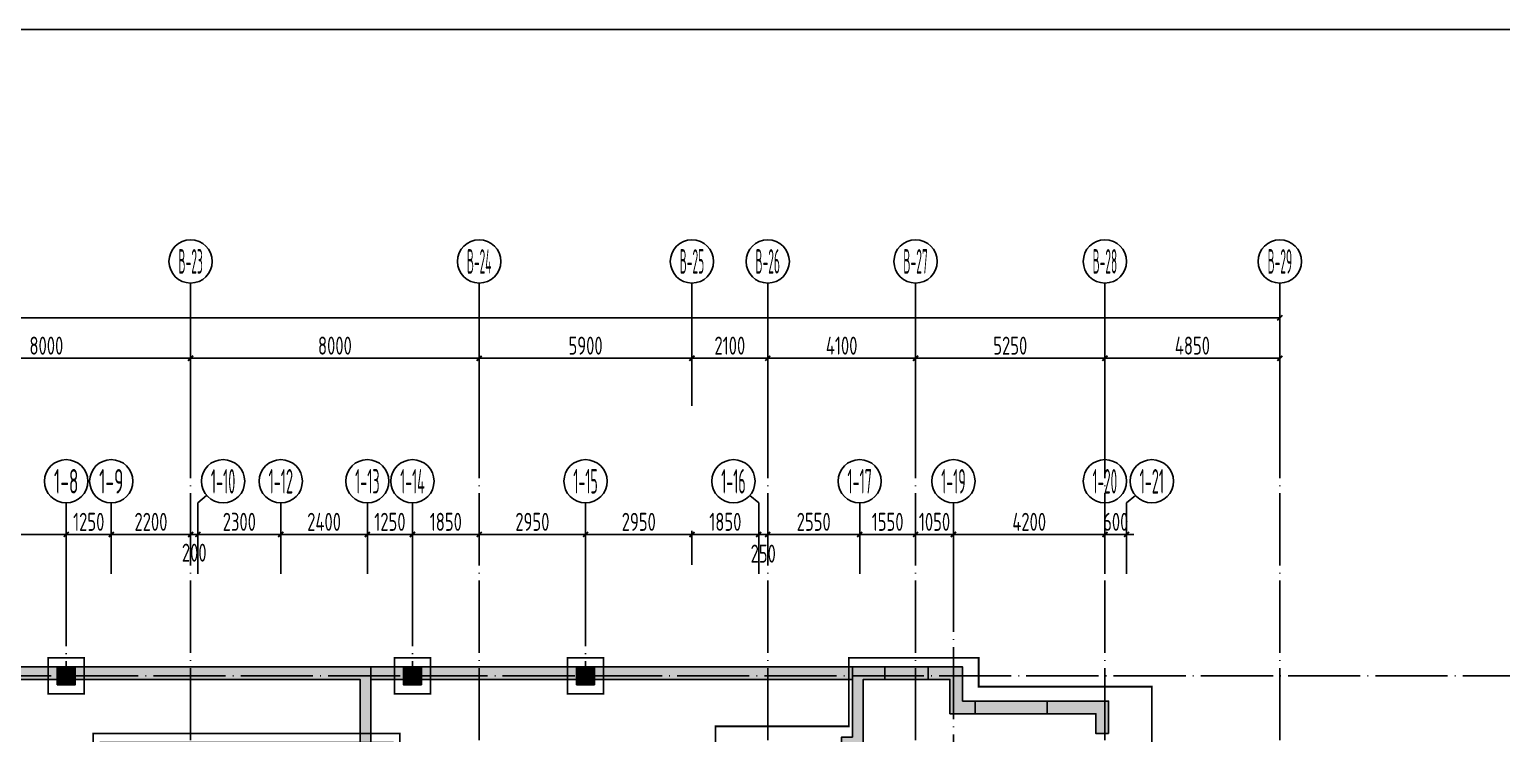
# Model space of a CAD drawing. Extents: x -57409 to 252654, y -8259 to 229119.
# Drawn here: x 177709 to 218525, y 209613 to 229119 of the extents above; entities that cross this region are included whole.
import ezdxf
from ezdxf.enums import TextEntityAlignment as Align

# ---------------------------------------------------------------- set-up
doc = ezdxf.new("R2010")
doc.units = 0
doc.header["$LTSCALE"] = 100
doc.header["$PDMODE"] = 35
doc.header["$PDSIZE"] = 200
doc.linetypes.add('DOTE', pattern=[2.42, 2, -0.2, 0.02, -0.2])
doc.layers.get('0').update_dxf_attribs({"linetype": 'CONTINUOUS'})
doc.layers.get('Defpoints').update_dxf_attribs({"linetype": 'CONTINUOUS'})
for name, color, linetype in [('1508', 2, 'CONTINUOUS'), ('B-TEXT', 3, 'CONTINUOUS'), ('COLU', 7, 'CONTINUOUS'), ('CT', 2, 'CONTINUOUS'), ('dote', 253, 'DOTE'), ('h填实-主楼', 254, 'CONTINUOUS'), ('h填实-柱墙', 254, 'CONTINUOUS'), ('WALL', 3, 'CONTINUOUS'), ('wall-主楼', 2, 'CONTINUOUS'), ('Z-AXIS', 3, 'CONTINUOUS')]:
    doc.layers.add(name, color=color, linetype=linetype)
doc.layers.add('mis', color=31, linetype='CONTINUOUS', plot=False)
doc.layers.add('重心计算', color=7, linetype='CONTINUOUS', plot=False)
doc.styles.add('_TCH_AXIS', font='tssdeng.shx', dxfattribs={"width": 0.7, "bigfont": 'tssdchn.shx'})
doc.styles.add('COMPLEX', font='tssdeng.shx', dxfattribs={"width": 0.7, "bigfont": 'tssdchn.shx'})
doc.styles.add('TSSD_Dimension', font='tssdeng.shx', dxfattribs={"width": 0.7})
doc.dimstyles.new('TSSD_100_100$0', dxfattribs={"dimtxt": 300, "dimasz": 100, "dimexe": 100, "dimexo": 250, "dimgap": 100, "dimtad": 1, "dimdec": 0, "dimzin": 0, "dimdsep": 46, "dimtxsty": 'TSSD_Dimension', "dimblk": '_tsdbk', "dimblk1": '_tsdbk', "dimblk2": '_tsdbk', "dimsah": 1, "dimcen": 0, "dimdle": 100, "dimclrt": 7, "dimadec": 0, "dimazin": 0, "dimtfac": 1, "dimtdec": 0, "dimtix": 1, "dimtmove": 2, "dimatfit": 3, "dimldrblk": '_tsdbk', "dimfxl": 1, "dimtolj": 1, "dimtzin": 0, "dimarcsym": 0})

# ---------------------------------------------------------------- blocks, each defined once
blk = doc.blocks.new('_tsdbk')
blk.add_line((-1, 0), (0, 0))
at = {"const_width": 0.5}
blk.add_lwpolyline([(-0.7, -0.7), (0.7, 0.7)], dxfattribs=at)
blk = doc.blocks.new('*D283')
at = {"layer": 'Defpoints', "color": 0}
for p in [(212378, 221130), (50278, 218923), (212378, 218923)]:
    blk.add_point(p, dxfattribs=at)
at = {"layer": 'Z-AXIS', "color": 0, "lineweight": -2}
for p, q in [((50278, 219173), (50278, 221230)), ((212378, 219173), (212378, 221230)), ((50378, 221130), (212278, 221130))]:
    blk.add_line(p, q, dxfattribs=at)
at = {"layer": 'Z-AXIS', "color": 0, "lineweight": -2, "xscale": 100, "yscale": 100, "zscale": 100, "rotation": 180}
blk.add_blockref('_tsdbk', (50278, 221130), dxfattribs=at)
at = {"layer": 'Z-AXIS', "color": 0, "lineweight": -2, "xscale": 100, "yscale": 100, "zscale": 100}
blk.add_blockref('_tsdbk', (212378, 221130), dxfattribs=at)
at = {"layer": 'Z-AXIS', "color": 7, "insert": (103570, 221480), "char_height": 500, "attachment_point": 5, "style": 'TSSD_Dimension'}
blk.add_mtext('\\A1;162100', dxfattribs=at)
blk = doc.blocks.new('_AXISO')
blk.add_circle((0, 0), 0.5)
at = {"layer": 'B-TEXT', "style": 'COMPLEX', "width": 1.450893}
blk.add_attdef('A', text='', height=0.56, dxfattribs=at).set_placement((0.249375, -0.28), (0.749375, -0.28), align=Align.FIT)
blk = doc.blocks.new('*D335')
at = {"layer": 'Defpoints', "color": 0}
for p in [(182178, 220009), (174178, 218688), (182178, 218688)]:
    blk.add_point(p, dxfattribs=at)
at = {"layer": 'Z-AXIS', "color": 0, "lineweight": -2}
for p, q in [((174178, 218938), (174178, 220109)), ((174278, 220009), (182078, 220009)), ((182178, 218938), (182178, 220109))]:
    blk.add_line(p, q, dxfattribs=at)
at = {"layer": 'Z-AXIS', "color": 0, "lineweight": -2, "xscale": 100, "yscale": 100, "zscale": 100, "rotation": 180}
blk.add_blockref('_tsdbk', (174178, 220009), dxfattribs=at)
at = {"layer": 'Z-AXIS', "color": 0, "lineweight": -2, "xscale": 100, "yscale": 100, "zscale": 100}
blk.add_blockref('_tsdbk', (182178, 220009), dxfattribs=at)
at = {"layer": 'Z-AXIS', "color": 7, "insert": (178178, 220359), "char_height": 500, "attachment_point": 5, "style": 'TSSD_Dimension'}
blk.add_mtext('\\A1;8000', dxfattribs=at)
blk = doc.blocks.new('*D336')
at = {"layer": 'Defpoints', "color": 0}
for p in [(190178, 220009), (182178, 218688), (190178, 218688)]:
    blk.add_point(p, dxfattribs=at)
at = {"layer": 'Z-AXIS', "color": 0, "lineweight": -2}
for p, q in [((182178, 218938), (182178, 220109)), ((182278, 220009), (190078, 220009)), ((190178, 218938), (190178, 220109))]:
    blk.add_line(p, q, dxfattribs=at)
at = {"layer": 'Z-AXIS', "color": 0, "lineweight": -2, "xscale": 100, "yscale": 100, "zscale": 100, "rotation": 180}
blk.add_blockref('_tsdbk', (182178, 220009), dxfattribs=at)
at = {"layer": 'Z-AXIS', "color": 0, "lineweight": -2, "xscale": 100, "yscale": 100, "zscale": 100}
blk.add_blockref('_tsdbk', (190178, 220009), dxfattribs=at)
at = {"layer": 'Z-AXIS', "color": 7, "insert": (186178, 220359), "char_height": 500, "attachment_point": 5, "style": 'TSSD_Dimension'}
blk.add_mtext('\\A1;8000', dxfattribs=at)
blk = doc.blocks.new('*D337')
at = {"layer": 'Defpoints', "color": 0}
for p in [(196078, 220009), (190178, 218688), (196078, 218688)]:
    blk.add_point(p, dxfattribs=at)
at = {"layer": 'Z-AXIS', "color": 0, "lineweight": -2}
for p, q in [((190178, 218938), (190178, 220109)), ((190278, 220009), (195978, 220009)), ((196078, 218938), (196078, 220109))]:
    blk.add_line(p, q, dxfattribs=at)
at = {"layer": 'Z-AXIS', "color": 0, "lineweight": -2, "xscale": 100, "yscale": 100, "zscale": 100, "rotation": 180}
blk.add_blockref('_tsdbk', (190178, 220009), dxfattribs=at)
at = {"layer": 'Z-AXIS', "color": 0, "lineweight": -2, "xscale": 100, "yscale": 100, "zscale": 100}
blk.add_blockref('_tsdbk', (196078, 220009), dxfattribs=at)
at = {"layer": 'Z-AXIS', "color": 7, "insert": (193128, 220359), "char_height": 500, "attachment_point": 5, "style": 'TSSD_Dimension'}
blk.add_mtext('\\A1;5900', dxfattribs=at)
blk = doc.blocks.new('*D338')
at = {"layer": 'Defpoints', "color": 0}
for p in [(198178, 220009), (196078, 218688), (198178, 218688)]:
    blk.add_point(p, dxfattribs=at)
at = {"layer": 'Z-AXIS', "color": 0, "lineweight": -2}
for p, q in [((196078, 218938), (196078, 220109)), ((196178, 220009), (198078, 220009)), ((198178, 218938), (198178, 220109))]:
    blk.add_line(p, q, dxfattribs=at)
at = {"layer": 'Z-AXIS', "color": 0, "lineweight": -2, "xscale": 100, "yscale": 100, "zscale": 100, "rotation": 180}
blk.add_blockref('_tsdbk', (196078, 220009), dxfattribs=at)
at = {"layer": 'Z-AXIS', "color": 0, "lineweight": -2, "xscale": 100, "yscale": 100, "zscale": 100}
blk.add_blockref('_tsdbk', (198178, 220009), dxfattribs=at)
at = {"layer": 'Z-AXIS', "color": 7, "insert": (197128, 220359), "char_height": 500, "attachment_point": 5, "style": 'TSSD_Dimension'}
blk.add_mtext('\\A1;2100', dxfattribs=at)
blk = doc.blocks.new('*D339')
at = {"layer": 'Defpoints', "color": 0}
for p in [(202278, 220009), (198178, 218688), (202278, 218688)]:
    blk.add_point(p, dxfattribs=at)
at = {"layer": 'Z-AXIS', "color": 0, "lineweight": -2}
for p, q in [((198178, 218938), (198178, 220109)), ((198278, 220009), (202178, 220009)), ((202278, 218938), (202278, 220109))]:
    blk.add_line(p, q, dxfattribs=at)
at = {"layer": 'Z-AXIS', "color": 0, "lineweight": -2, "xscale": 100, "yscale": 100, "zscale": 100, "rotation": 180}
blk.add_blockref('_tsdbk', (198178, 220009), dxfattribs=at)
at = {"layer": 'Z-AXIS', "color": 0, "lineweight": -2, "xscale": 100, "yscale": 100, "zscale": 100}
blk.add_blockref('_tsdbk', (202278, 220009), dxfattribs=at)
at = {"layer": 'Z-AXIS', "color": 7, "insert": (200228, 220359), "char_height": 500, "attachment_point": 5, "style": 'TSSD_Dimension'}
blk.add_mtext('\\A1;4100', dxfattribs=at)
blk = doc.blocks.new('*D340')
at = {"layer": 'Defpoints', "color": 0}
for p in [(207528, 220009), (202278, 218688), (207528, 218688)]:
    blk.add_point(p, dxfattribs=at)
at = {"layer": 'Z-AXIS', "color": 0, "lineweight": -2}
for p, q in [((202278, 218938), (202278, 220109)), ((202378, 220009), (207428, 220009)), ((207528, 218938), (207528, 220109))]:
    blk.add_line(p, q, dxfattribs=at)
at = {"layer": 'Z-AXIS', "color": 0, "lineweight": -2, "xscale": 100, "yscale": 100, "zscale": 100, "rotation": 180}
blk.add_blockref('_tsdbk', (202278, 220009), dxfattribs=at)
at = {"layer": 'Z-AXIS', "color": 0, "lineweight": -2, "xscale": 100, "yscale": 100, "zscale": 100}
blk.add_blockref('_tsdbk', (207528, 220009), dxfattribs=at)
at = {"layer": 'Z-AXIS', "color": 7, "insert": (204903, 220359), "char_height": 500, "attachment_point": 5, "style": 'TSSD_Dimension'}
blk.add_mtext('\\A1;5250', dxfattribs=at)
blk = doc.blocks.new('*D341')
at = {"layer": 'Defpoints', "color": 0}
for p in [(212378, 220009), (207528, 218688), (212378, 218688)]:
    blk.add_point(p, dxfattribs=at)
at = {"layer": 'Z-AXIS', "color": 0, "lineweight": -2}
for p, q in [((207528, 218938), (207528, 220109)), ((207628, 220009), (212278, 220009)), ((212378, 218938), (212378, 220109))]:
    blk.add_line(p, q, dxfattribs=at)
at = {"layer": 'Z-AXIS', "color": 0, "lineweight": -2, "xscale": 100, "yscale": 100, "zscale": 100, "rotation": 180}
blk.add_blockref('_tsdbk', (207528, 220009), dxfattribs=at)
at = {"layer": 'Z-AXIS', "color": 0, "lineweight": -2, "xscale": 100, "yscale": 100, "zscale": 100}
blk.add_blockref('_tsdbk', (212378, 220009), dxfattribs=at)
at = {"layer": 'Z-AXIS', "color": 7, "insert": (209953, 220359), "char_height": 500, "attachment_point": 5, "style": 'TSSD_Dimension'}
blk.add_mtext('\\A1;4850', dxfattribs=at)
blk = doc.blocks.new('*D354')
at = {"layer": 'Defpoints', "color": 0}
for p in [(196078, 215128), (193128, 214036), (196078, 214036)]:
    blk.add_point(p, dxfattribs=at)
at = {"layer": 'Z-AXIS', "color": 0, "lineweight": -2}
for p, q in [((193128, 214286), (193128, 215228)), ((193228, 215128), (195978, 215128)), ((196078, 214286), (196078, 215228))]:
    blk.add_line(p, q, dxfattribs=at)
at = {"layer": 'Z-AXIS', "color": 0, "lineweight": -2, "xscale": 100, "yscale": 100, "zscale": 100, "rotation": 180}
blk.add_blockref('_tsdbk', (193128, 215128), dxfattribs=at)
at = {"layer": 'Z-AXIS', "color": 0, "lineweight": -2, "xscale": 100, "yscale": 100, "zscale": 100}
blk.add_blockref('_tsdbk', (196078, 215128), dxfattribs=at)
at = {"layer": 'Z-AXIS', "color": 7, "insert": (194603, 215478), "char_height": 500, "attachment_point": 5, "style": 'TSSD_Dimension'}
blk.add_mtext('\\A1;2950', dxfattribs=at)
blk = doc.blocks.new('*D355')
at = {"layer": 'Defpoints', "color": 0}
for p in [(188328, 215128), (187078, 214036), (188328, 214036)]:
    blk.add_point(p, dxfattribs=at)
at = {"layer": 'Z-AXIS', "color": 0, "lineweight": -2}
for p, q in [((187078, 214286), (187078, 215228)), ((187178, 215128), (188228, 215128)), ((188328, 214286), (188328, 215228))]:
    blk.add_line(p, q, dxfattribs=at)
at = {"layer": 'Z-AXIS', "color": 0, "lineweight": -2, "xscale": 100, "yscale": 100, "zscale": 100, "rotation": 180}
blk.add_blockref('_tsdbk', (187078, 215128), dxfattribs=at)
at = {"layer": 'Z-AXIS', "color": 0, "lineweight": -2, "xscale": 100, "yscale": 100, "zscale": 100}
blk.add_blockref('_tsdbk', (188328, 215128), dxfattribs=at)
at = {"layer": 'Z-AXIS', "color": 7, "insert": (187703, 215478), "char_height": 500, "attachment_point": 5, "style": 'TSSD_Dimension'}
blk.add_mtext('\\A1;1250', dxfattribs=at)
blk = doc.blocks.new('*D356')
at = {"layer": 'Defpoints', "color": 0}
for p in [(193128, 215128), (190178, 214036), (193128, 214036)]:
    blk.add_point(p, dxfattribs=at)
at = {"layer": 'Z-AXIS', "color": 0, "lineweight": -2}
for p, q in [((190178, 214286), (190178, 215228)), ((190278, 215128), (193028, 215128)), ((193128, 214286), (193128, 215228))]:
    blk.add_line(p, q, dxfattribs=at)
at = {"layer": 'Z-AXIS', "color": 0, "lineweight": -2, "xscale": 100, "yscale": 100, "zscale": 100, "rotation": 180}
blk.add_blockref('_tsdbk', (190178, 215128), dxfattribs=at)
at = {"layer": 'Z-AXIS', "color": 0, "lineweight": -2, "xscale": 100, "yscale": 100, "zscale": 100}
blk.add_blockref('_tsdbk', (193128, 215128), dxfattribs=at)
at = {"layer": 'Z-AXIS', "color": 7, "insert": (191653, 215478), "char_height": 500, "attachment_point": 5, "style": 'TSSD_Dimension'}
blk.add_mtext('\\A1;2950', dxfattribs=at)
blk = doc.blocks.new('*D357')
at = {"layer": 'Defpoints', "color": 0}
for p in [(187078, 215128), (184678, 214036), (187078, 214036)]:
    blk.add_point(p, dxfattribs=at)
at = {"layer": 'Z-AXIS', "color": 0, "lineweight": -2}
for p, q in [((184678, 214286), (184678, 215228)), ((184778, 215128), (186978, 215128)), ((187078, 214286), (187078, 215228))]:
    blk.add_line(p, q, dxfattribs=at)
at = {"layer": 'Z-AXIS', "color": 0, "lineweight": -2, "xscale": 100, "yscale": 100, "zscale": 100, "rotation": 180}
blk.add_blockref('_tsdbk', (184678, 215128), dxfattribs=at)
at = {"layer": 'Z-AXIS', "color": 0, "lineweight": -2, "xscale": 100, "yscale": 100, "zscale": 100}
blk.add_blockref('_tsdbk', (187078, 215128), dxfattribs=at)
at = {"layer": 'Z-AXIS', "color": 7, "insert": (185878, 215478), "char_height": 500, "attachment_point": 5, "style": 'TSSD_Dimension'}
blk.add_mtext('\\A1;2400', dxfattribs=at)
blk = doc.blocks.new('*D361')
at = {"layer": 'Defpoints', "color": 0}
for p in [(179978, 215128), (179978, 214036), (182178, 214036)]:
    blk.add_point(p, dxfattribs=at)
at = {"layer": 'Z-AXIS', "color": 0, "lineweight": -2}
for p, q in [((179978, 214286), (179978, 215228)), ((182078, 215128), (180078, 215128)), ((182178, 214286), (182178, 215228))]:
    blk.add_line(p, q, dxfattribs=at)
at = {"layer": 'Z-AXIS', "color": 0, "lineweight": -2, "xscale": 100, "yscale": 100, "zscale": 100, "rotation": 180}
blk.add_blockref('_tsdbk', (179978, 215128), dxfattribs=at)
at = {"layer": 'Z-AXIS', "color": 0, "lineweight": -2, "xscale": 100, "yscale": 100, "zscale": 100}
blk.add_blockref('_tsdbk', (182178, 215128), dxfattribs=at)
at = {"layer": 'Z-AXIS', "color": 7, "insert": (181078, 215478), "char_height": 500, "attachment_point": 5, "style": 'TSSD_Dimension'}
blk.add_mtext('\\A1;2200', dxfattribs=at)
blk = doc.blocks.new('*D362')
at = {"layer": 'Defpoints', "color": 0}
for p in [(182378, 215128), (182378, 214036), (184678, 214036)]:
    blk.add_point(p, dxfattribs=at)
at = {"layer": 'Z-AXIS', "color": 0, "lineweight": -2}
for p, q in [((182378, 214286), (182378, 215228)), ((184578, 215128), (182478, 215128)), ((184678, 214286), (184678, 215228))]:
    blk.add_line(p, q, dxfattribs=at)
at = {"layer": 'Z-AXIS', "color": 0, "lineweight": -2, "xscale": 100, "yscale": 100, "zscale": 100, "rotation": 180}
blk.add_blockref('_tsdbk', (182378, 215128), dxfattribs=at)
at = {"layer": 'Z-AXIS', "color": 0, "lineweight": -2, "xscale": 100, "yscale": 100, "zscale": 100}
blk.add_blockref('_tsdbk', (184678, 215128), dxfattribs=at)
at = {"layer": 'Z-AXIS', "color": 7, "insert": (183528, 215478), "char_height": 500, "attachment_point": 5, "style": 'TSSD_Dimension'}
blk.add_mtext('\\A1;2300', dxfattribs=at)
blk = doc.blocks.new('*D367')
at = {"layer": 'Defpoints', "color": 0}
for p in [(178728, 215128), (173928, 214036), (178728, 214036)]:
    blk.add_point(p, dxfattribs=at)
at = {"layer": 'Z-AXIS', "color": 0, "lineweight": -2}
for p, q in [((173928, 214286), (173928, 215228)), ((174028, 215128), (178628, 215128)), ((178728, 214286), (178728, 215228))]:
    blk.add_line(p, q, dxfattribs=at)
at = {"layer": 'Z-AXIS', "color": 0, "lineweight": -2, "xscale": 100, "yscale": 100, "zscale": 100, "rotation": 180}
blk.add_blockref('_tsdbk', (173928, 215128), dxfattribs=at)
at = {"layer": 'Z-AXIS', "color": 0, "lineweight": -2, "xscale": 100, "yscale": 100, "zscale": 100}
blk.add_blockref('_tsdbk', (178728, 215128), dxfattribs=at)
at = {"layer": 'Z-AXIS', "color": 7, "insert": (176328, 215478), "char_height": 500, "attachment_point": 5, "style": 'TSSD_Dimension'}
blk.add_mtext('\\A1;4800', dxfattribs=at)
blk = doc.blocks.new('*D368')
at = {"layer": 'Defpoints', "color": 0}
for p in [(179978, 215128), (178728, 214036), (179978, 214036)]:
    blk.add_point(p, dxfattribs=at)
at = {"layer": 'Z-AXIS', "color": 0, "lineweight": -2}
for p, q in [((178728, 214286), (178728, 215228)), ((178828, 215128), (179878, 215128)), ((179978, 214286), (179978, 215228))]:
    blk.add_line(p, q, dxfattribs=at)
at = {"layer": 'Z-AXIS', "color": 0, "lineweight": -2, "xscale": 100, "yscale": 100, "zscale": 100, "rotation": 180}
blk.add_blockref('_tsdbk', (178728, 215128), dxfattribs=at)
at = {"layer": 'Z-AXIS', "color": 0, "lineweight": -2, "xscale": 100, "yscale": 100, "zscale": 100}
blk.add_blockref('_tsdbk', (179978, 215128), dxfattribs=at)
at = {"layer": 'Z-AXIS', "color": 7, "insert": (179353, 215478), "char_height": 500, "attachment_point": 5, "style": 'TSSD_Dimension'}
blk.add_mtext('\\A1;1250', dxfattribs=at)
blk = doc.blocks.new('*D369')
at = {"layer": 'Defpoints', "color": 0}
for p in [(182178, 215128), (182178, 214036), (182378, 214036)]:
    blk.add_point(p, dxfattribs=at)
at = {"layer": 'Z-AXIS', "color": 0, "lineweight": -2}
for p, q in [((182078, 215128), (181978, 215128)), ((182178, 214286), (182178, 215228)), ((182378, 215128), (182178, 215128)), ((182378, 214286), (182378, 215228)), ((182478, 215128), (182578, 215128))]:
    blk.add_line(p, q, dxfattribs=at)
at = {"layer": 'Z-AXIS', "color": 0, "lineweight": -2, "xscale": 100, "yscale": 100, "zscale": 100}
blk.add_blockref('_tsdbk', (182178, 215128), dxfattribs=at)
at = {"layer": 'Z-AXIS', "color": 0, "lineweight": -2, "xscale": 100, "yscale": 100, "zscale": 100, "rotation": 180}
blk.add_blockref('_tsdbk', (182378, 215128), dxfattribs=at)
at = {"layer": 'Z-AXIS', "color": 7, "insert": (182278, 214623), "char_height": 500, "attachment_point": 5, "style": 'TSSD_Dimension'}
blk.add_mtext('\\A1;200', dxfattribs=at)
blk = doc.blocks.new('*D370')
at = {"layer": 'Defpoints', "color": 0}
for p in [(190178, 215128), (188328, 214036), (190178, 214036)]:
    blk.add_point(p, dxfattribs=at)
at = {"layer": 'Z-AXIS', "color": 0, "lineweight": -2}
for p, q in [((188328, 214286), (188328, 215228)), ((188428, 215128), (190078, 215128)), ((190178, 214286), (190178, 215228))]:
    blk.add_line(p, q, dxfattribs=at)
at = {"layer": 'Z-AXIS', "color": 0, "lineweight": -2, "xscale": 100, "yscale": 100, "zscale": 100, "rotation": 180}
blk.add_blockref('_tsdbk', (188328, 215128), dxfattribs=at)
at = {"layer": 'Z-AXIS', "color": 0, "lineweight": -2, "xscale": 100, "yscale": 100, "zscale": 100}
blk.add_blockref('_tsdbk', (190178, 215128), dxfattribs=at)
at = {"layer": 'Z-AXIS', "color": 7, "insert": (189253, 215478), "char_height": 500, "attachment_point": 5, "style": 'TSSD_Dimension'}
blk.add_mtext('\\A1;1850', dxfattribs=at)
blk = doc.blocks.new('*D371')
at = {"layer": 'Defpoints', "color": 0}
for p in [(197928, 215128), (196078, 214036), (197928, 214036)]:
    blk.add_point(p, dxfattribs=at)
at = {"layer": 'Z-AXIS', "color": 0, "lineweight": -2}
for p, q in [((196078, 214286), (196078, 215228)), ((196178, 215128), (197828, 215128)), ((197928, 214286), (197928, 215228))]:
    blk.add_line(p, q, dxfattribs=at)
at = {"layer": 'Z-AXIS', "color": 0, "lineweight": -2, "xscale": 100, "yscale": 100, "zscale": 100, "rotation": 180}
blk.add_blockref('_tsdbk', (196078, 215128), dxfattribs=at)
at = {"layer": 'Z-AXIS', "color": 0, "lineweight": -2, "xscale": 100, "yscale": 100, "zscale": 100}
blk.add_blockref('_tsdbk', (197928, 215128), dxfattribs=at)
at = {"layer": 'Z-AXIS', "color": 7, "insert": (197003, 215478), "char_height": 500, "attachment_point": 5, "style": 'TSSD_Dimension'}
blk.add_mtext('\\A1;1850', dxfattribs=at)
blk = doc.blocks.new('*D372')
at = {"layer": 'Defpoints', "color": 0}
for p in [(200728, 215128), (198178, 214036), (200728, 214036)]:
    blk.add_point(p, dxfattribs=at)
at = {"layer": 'Z-AXIS', "color": 0, "lineweight": -2}
for p, q in [((198178, 214286), (198178, 215228)), ((198278, 215128), (200628, 215128)), ((200728, 214286), (200728, 215228))]:
    blk.add_line(p, q, dxfattribs=at)
at = {"layer": 'Z-AXIS', "color": 0, "lineweight": -2, "xscale": 100, "yscale": 100, "zscale": 100, "rotation": 180}
blk.add_blockref('_tsdbk', (198178, 215128), dxfattribs=at)
at = {"layer": 'Z-AXIS', "color": 0, "lineweight": -2, "xscale": 100, "yscale": 100, "zscale": 100}
blk.add_blockref('_tsdbk', (200728, 215128), dxfattribs=at)
at = {"layer": 'Z-AXIS', "color": 7, "insert": (199453, 215478), "char_height": 500, "attachment_point": 5, "style": 'TSSD_Dimension'}
blk.add_mtext('\\A1;2550', dxfattribs=at)
blk = doc.blocks.new('*D373')
at = {"layer": 'Defpoints', "color": 0}
for p in [(198178, 215128), (197928, 214036), (198178, 214036)]:
    blk.add_point(p, dxfattribs=at)
at = {"layer": 'Z-AXIS', "color": 0, "lineweight": -2}
for p, q in [((197828, 215128), (197728, 215128)), ((197928, 214286), (197928, 215228)), ((197928, 215128), (198178, 215128)), ((198178, 214286), (198178, 215228)), ((198278, 215128), (198378, 215128))]:
    blk.add_line(p, q, dxfattribs=at)
at = {"layer": 'Z-AXIS', "color": 0, "lineweight": -2, "xscale": 100, "yscale": 100, "zscale": 100}
blk.add_blockref('_tsdbk', (197928, 215128), dxfattribs=at)
at = {"layer": 'Z-AXIS', "color": 0, "lineweight": -2, "xscale": 100, "yscale": 100, "zscale": 100, "rotation": 180}
blk.add_blockref('_tsdbk', (198178, 215128), dxfattribs=at)
at = {"layer": 'Z-AXIS', "color": 7, "insert": (198053, 214597), "char_height": 500, "attachment_point": 5, "style": 'TSSD_Dimension'}
blk.add_mtext('\\A1;250', dxfattribs=at)
blk = doc.blocks.new('*D374')
at = {"layer": 'Defpoints', "color": 0}
for p in [(203328, 215128), (202278, 214036), (203328, 214036)]:
    blk.add_point(p, dxfattribs=at)
at = {"layer": 'Z-AXIS', "color": 0, "lineweight": -2}
for p, q in [((202178, 215128), (202078, 215128)), ((202278, 214286), (202278, 215228)), ((202278, 215128), (203328, 215128)), ((203328, 214286), (203328, 215228)), ((203428, 215128), (203528, 215128))]:
    blk.add_line(p, q, dxfattribs=at)
at = {"layer": 'Z-AXIS', "color": 0, "lineweight": -2, "xscale": 100, "yscale": 100, "zscale": 100}
blk.add_blockref('_tsdbk', (202278, 215128), dxfattribs=at)
at = {"layer": 'Z-AXIS', "color": 0, "lineweight": -2, "xscale": 100, "yscale": 100, "zscale": 100, "rotation": 180}
blk.add_blockref('_tsdbk', (203328, 215128), dxfattribs=at)
at = {"layer": 'Z-AXIS', "color": 7, "insert": (202803, 215478), "char_height": 500, "attachment_point": 5, "style": 'TSSD_Dimension'}
blk.add_mtext('\\A1;1050', dxfattribs=at)
blk = doc.blocks.new('*D375')
at = {"layer": 'Defpoints', "color": 0}
for p in [(202278, 215128), (200728, 214036), (202278, 214036)]:
    blk.add_point(p, dxfattribs=at)
at = {"layer": 'Z-AXIS', "color": 0, "lineweight": -2}
for p, q in [((200728, 214286), (200728, 215228)), ((200828, 215128), (202178, 215128)), ((202278, 214286), (202278, 215228))]:
    blk.add_line(p, q, dxfattribs=at)
at = {"layer": 'Z-AXIS', "color": 0, "lineweight": -2, "xscale": 100, "yscale": 100, "zscale": 100, "rotation": 180}
blk.add_blockref('_tsdbk', (200728, 215128), dxfattribs=at)
at = {"layer": 'Z-AXIS', "color": 0, "lineweight": -2, "xscale": 100, "yscale": 100, "zscale": 100}
blk.add_blockref('_tsdbk', (202278, 215128), dxfattribs=at)
at = {"layer": 'Z-AXIS', "color": 7, "insert": (201503, 215478), "char_height": 500, "attachment_point": 5, "style": 'TSSD_Dimension'}
blk.add_mtext('\\A1;1550', dxfattribs=at)
blk = doc.blocks.new('*D376')
at = {"layer": 'Defpoints', "color": 0}
for p in [(207528, 215128), (203328, 214036), (207528, 214036)]:
    blk.add_point(p, dxfattribs=at)
at = {"layer": 'Z-AXIS', "color": 0, "lineweight": -2}
for p, q in [((203328, 214286), (203328, 215228)), ((203428, 215128), (207428, 215128)), ((207528, 214286), (207528, 215228))]:
    blk.add_line(p, q, dxfattribs=at)
at = {"layer": 'Z-AXIS', "color": 0, "lineweight": -2, "xscale": 100, "yscale": 100, "zscale": 100, "rotation": 180}
blk.add_blockref('_tsdbk', (203328, 215128), dxfattribs=at)
at = {"layer": 'Z-AXIS', "color": 0, "lineweight": -2, "xscale": 100, "yscale": 100, "zscale": 100}
blk.add_blockref('_tsdbk', (207528, 215128), dxfattribs=at)
at = {"layer": 'Z-AXIS', "color": 7, "insert": (205428, 215478), "char_height": 500, "attachment_point": 5, "style": 'TSSD_Dimension'}
blk.add_mtext('\\A1;4200', dxfattribs=at)
blk = doc.blocks.new('*D377')
at = {"layer": 'Defpoints', "color": 0}
for p in [(208128, 215128), (207528, 214036), (208128, 214036)]:
    blk.add_point(p, dxfattribs=at)
at = {"layer": 'Z-AXIS', "color": 0, "lineweight": -2}
for p, q in [((207428, 215128), (207328, 215128)), ((207528, 214286), (207528, 215228)), ((207528, 215128), (208128, 215128)), ((208128, 214286), (208128, 215228)), ((208228, 215128), (208328, 215128))]:
    blk.add_line(p, q, dxfattribs=at)
at = {"layer": 'Z-AXIS', "color": 0, "lineweight": -2, "xscale": 100, "yscale": 100, "zscale": 100}
blk.add_blockref('_tsdbk', (207528, 215128), dxfattribs=at)
at = {"layer": 'Z-AXIS', "color": 0, "lineweight": -2, "xscale": 100, "yscale": 100, "zscale": 100, "rotation": 180}
blk.add_blockref('_tsdbk', (208128, 215128), dxfattribs=at)
at = {"layer": 'Z-AXIS', "color": 7, "insert": (207828, 215478), "char_height": 500, "attachment_point": 5, "style": 'TSSD_Dimension'}
blk.add_mtext('\\A1;600', dxfattribs=at)

msp = doc.modelspace()

# ---------------------------------------------------------------- hatches: boundary and pattern name
at = {"layer": 'h填实-主楼'}
for points in [[(200227.6, 209212.7), (200227.6, 209512.7), (200527.6, 209512.7), (200527.6, 211462.7), (201427.6, 211462.7), (201427.6, 211112.7), (200827.6, 211112.7), (200827.6, 209212.7)], [(203577.6, 210512.7), (203927.6, 210512.7), (203927.6, 210162.7), (203227.6, 210162.7), (203227.6, 211112.7), (202627.6, 211112.7), (202627.6, 211462.7), (203577.6, 211462.7)], [(207627.6, 209612.7), (207627.6, 210512.7), (205927.6, 210512.7), (205927.6, 210162.7), (207277.6, 210162.7), (207277.6, 209612.7)]]:
    msp.add_hatch(color=256, dxfattribs=at).paths.add_polyline_path(points)
at = {"layer": 'h填实-柱墙'}
for points in [[(174177.6, 211462.7), (178477.6, 211462.7), (178477.6, 211112.7), (174177.6, 211112.7)], [(178477.6, 210962.7), (178977.6, 210962.7), (178977.6, 211462.7), (178477.6, 211462.7)], [(178977.6, 211112.7), (186877.6, 211112.7), (186877.6, 209012.7), (187177.6, 209012.7), (187177.6, 211462.7), (178977.6, 211462.7)], [(188077.6, 211462.7), (187177.6, 211462.7), (187177.6, 211112.7), (188077.6, 211112.7)], [(188577.6, 210962.7), (188077.6, 210962.7), (188077.6, 211462.7), (188577.6, 211462.7)], [(192877.6, 211462.7), (188577.6, 211462.7), (188577.6, 211112.7), (192877.6, 211112.7)], [(193377.6, 210962.7), (192877.6, 210962.7), (192877.6, 211462.7), (193377.6, 211462.7)], [(200527.6, 211462.7), (193377.6, 211462.7), (193377.6, 211112.7), (200527.6, 211112.7)], [(202627.6, 211462.7), (201427.6, 211462.7), (201427.6, 211112.7), (202627.6, 211112.7)], [(205927.6, 210512.7), (203927.6, 210512.7), (203927.6, 210162.7), (205927.6, 210162.7)]]:
    msp.add_hatch(color=256, dxfattribs=at).paths.add_polyline_path(points)

# ---------------------------------------------------------------- linework, layer by layer
at = {"layer": '1508', "color": 1, "const_width": 50}
msp.add_lwpolyline([(162727.6, 196412.7), (204727.6, 196412.7), (204727.6, 201512.7), (208827.6, 201512.7), (208827.6, 201512.7), (208827.6, 201512.7), (208827.6, 210912.7), (208827.6, 210912.7), (208827.6, 210912.7), (204027.6, 210912.7), (204027.6, 211712.7), (200427.6, 211712.7), (200427.6, 209812.7), (196727.6, 209812.7), (196727.6, 205562.7), (187977.6, 205562.7), (187977.6, 209612.7), (179477.6, 209612.7), (179477.6, 205562.7), (170727.6, 205562.7)], dxfattribs=at)
at = {"layer": 'COLU'}
for points in [[(178477.6, 210962.7), (178977.6, 210962.7), (178977.6, 211462.7), (178477.6, 211462.7)], [(188577.6, 210962.7), (188077.6, 210962.7), (188077.6, 211462.7), (188577.6, 211462.7)], [(193377.6, 210962.7), (192877.6, 210962.7), (192877.6, 211462.7), (193377.6, 211462.7)]]:
    msp.add_lwpolyline(points, close=True, dxfattribs=at)
at = {"layer": 'CT', "const_width": 50}
msp.add_lwpolyline([(162727.6, 196412.7), (204727.6, 196412.7), (204727.6, 201512.7), (208827.6, 201512.7), (208827.6, 201512.7), (208827.6, 201512.7), (208827.6, 210912.7), (208827.6, 210912.7), (208827.6, 210912.7), (204027.6, 210912.7), (204027.6, 211712.7), (200427.6, 211712.7), (200427.6, 209812.7), (196727.6, 209812.7), (196727.6, 205562.7), (187777.6, 205562.7), (187777.6, 209362.7), (179677.6, 209362.7), (179677.6, 205562.7), (170727.6, 205562.7)], dxfattribs=at)
for points in [[(178227.6, 210712.7), (179227.6, 210712.7), (179227.6, 211712.7), (178227.6, 211712.7)], [(188827.6, 211712.7), (187827.6, 211712.7), (187827.6, 210712.7), (188827.6, 210712.7)], [(193627.6, 211712.7), (192627.6, 211712.7), (192627.6, 210712.7), (193627.6, 210712.7)]]:
    msp.add_lwpolyline(points, close=True, dxfattribs=at)
at = {"layer": 'dote', "ltscale": 10}
for p, q in [((182177.6, 218687.9), (182177.6, 159062.7)), ((190177.6, 218687.9), (190177.6, 147362.7)), ((198177.6, 218687.9), (198177.6, 147362.7)), ((202277.6, 218687.9), (202277.6, 175862.7)), ((207527.6, 218687.9), (207527.6, 175862.7)), ((212377.6, 218687.9), (212377.6, 175612.7)), ((203327.6, 207587.2), (203327.6, 214756.7)), ((178727.6, 214035.5), (178727.6, 211212.7)), ((188327.6, 214035.5), (188327.6, 211212.7)), ((193127.6, 214035.5), (193127.6, 211212.7)), ((154527.6, 211212.7), (220229.8, 211212.7))]:
    msp.add_line(p, q, dxfattribs=at)
at = {"layer": 'mis'}
msp.add_lwpolyline([(23132, 229118.7), (252632, 229118.7), (252632, -6908), (23132, -6908)], close=True, dxfattribs=at)
at = {"layer": 'WALL'}
for points in [[(174177.6, 211462.7), (178477.6, 211462.7), (178477.6, 211112.7), (174177.6, 211112.7)], [(178977.6, 211112.7), (186877.6, 211112.7), (186877.6, 209012.7), (187177.6, 209012.7), (187177.6, 211462.7), (178977.6, 211462.7)], [(188077.6, 211462.7), (187177.6, 211462.7), (187177.6, 211112.7), (188077.6, 211112.7)], [(192877.6, 211462.7), (188577.6, 211462.7), (188577.6, 211112.7), (192877.6, 211112.7)], [(200527.6, 211462.7), (193377.6, 211462.7), (193377.6, 211112.7), (200527.6, 211112.7)], [(202627.6, 211462.7), (201427.6, 211462.7), (201427.6, 211112.7), (202627.6, 211112.7)], [(205927.6, 210512.7), (203927.6, 210512.7), (203927.6, 210162.7), (205927.6, 210162.7)]]:
    msp.add_lwpolyline(points, close=True, dxfattribs=at)
at = {"layer": 'wall-主楼'}
for points in [[(200227.6, 209212.7), (200227.6, 209512.7), (200527.6, 209512.7), (200527.6, 211462.7), (201427.6, 211462.7), (201427.6, 211112.7), (200827.6, 211112.7), (200827.6, 209212.7)], [(203577.6, 210512.7), (203927.6, 210512.7), (203927.6, 210162.7), (203227.6, 210162.7), (203227.6, 211112.7), (202627.6, 211112.7), (202627.6, 211462.7), (203577.6, 211462.7)], [(207627.6, 209612.7), (207627.6, 210512.7), (205927.6, 210512.7), (205927.6, 210162.7), (207277.6, 210162.7), (207277.6, 209612.7)]]:
    msp.add_lwpolyline(points, close=True, dxfattribs=at)
at = {"layer": 'Z-AXIS'}
for p, q in [((182177.6, 222093.4), (182177.6, 218687.9)), ((182177.6, 222093.4), (182177.6, 218687.9)), ((182177.6, 222093.4), (182177.6, 218687.9)), ((190177.6, 222093.4), (190177.6, 218687.9)), ((190177.6, 222093.4), (190177.6, 218687.9)), ((190177.6, 222093.4), (190177.6, 218687.9)), ((196077.6, 222093.4), (196077.6, 218687.9)), ((196077.6, 222093.4), (196077.6, 218687.9)), ((196077.6, 222093.4), (196077.6, 218687.9)), ((198177.6, 222093.4), (198177.6, 218687.9)), ((198177.6, 222093.4), (198177.6, 218687.9)), ((198177.6, 222093.4), (198177.6, 218687.9)), ((202277.6, 222093.4), (202277.6, 218687.9)), ((202277.6, 222093.4), (202277.6, 218687.9)), ((202277.6, 222093.4), (202277.6, 218687.9)), ((207527.6, 222093.4), (207527.6, 218687.9)), ((207527.6, 222093.4), (207527.6, 218687.9)), ((207527.6, 222093.4), (207527.6, 218687.9)), ((212377.6, 222093.4), (212377.6, 218687.9)), ((212377.6, 222093.4), (212377.6, 218687.9)), ((212377.6, 222093.4), (212377.6, 218687.9)), ((178727.6, 216001.1), (178727.6, 214035.5)), ((179977.6, 216001.1), (179977.6, 214035.5)), ((182377.6, 216001.1), (182622.1, 216210.6)), ((182377.6, 216001.1), (182377.6, 214035.5)), ((184677.6, 216001.1), (184677.6, 214035.5)), ((187077.6, 216001.1), (187077.6, 214035.5)), ((188327.6, 216001.1), (188327.6, 214035.5)), ((193127.6, 216001.1), (193127.6, 214035.5)), ((197927.6, 216001.1), (197683.2, 216210.6)), ((197927.6, 216001.1), (197927.6, 214035.5)), ((200727.6, 216001.1), (200727.6, 214035.5)), ((203327.6, 216001.1), (203327.6, 214035.5)), ((207527.6, 216001.1), (207527.6, 214035.5)), ((208127.6, 216001.1), (208372.1, 216210.6)), ((208127.6, 216001.1), (208127.6, 214035.5))]:
    msp.add_line(p, q, dxfattribs=at)
at = {"layer": '重心计算', "color": 5}
for p in [(178727.6, 211212.7), (178727.6, 211212.7), (188327.6, 211212.7), (188327.6, 211212.7), (193127.6, 211212.7), (193127.6, 211212.7)]:
    msp.add_point(p, dxfattribs=at)

# ---------------------------------------------------------------- block references
at = {"layer": 'Z-AXIS'}
ref = msp.add_blockref('_AXISO', (182177.6, 222693.4), dxfattribs=dict(at, xscale=1199.999999999998, yscale=1200, zscale=1200, rotation=359.9996457873846))
ref.add_attrib('A', 'B-23', dxfattribs={"color": 7, "height": 678.82, "rotation": 359.99965, "style": '_TCH_AXIS', "width": 0.320988}).set_placement((181838.2, 222354), (182517.1, 222354), align=Align.FIT)
ref = msp.add_blockref('_AXISO', (190177.6, 222693.4), dxfattribs=dict(at, xscale=1199.999999999998, yscale=1200, zscale=1200, rotation=359.9996457873846))
ref.add_attrib('A', 'B-24', dxfattribs={"color": 7, "height": 678.82, "rotation": 359.99965, "style": '_TCH_AXIS', "width": 0.317073}).set_placement((189838.2, 222354), (190517.1, 222354), align=Align.FIT)
ref = msp.add_blockref('_AXISO', (196077.6, 222693.4), dxfattribs=dict(at, xscale=1199.999999999998, yscale=1200, zscale=1200, rotation=359.9996457873846))
ref.add_attrib('A', 'B-25', dxfattribs={"color": 7, "height": 678.82, "rotation": 359.99965, "style": '_TCH_AXIS', "width": 0.320988}).set_placement((195738.2, 222354), (196417.1, 222354), align=Align.FIT)
ref = msp.add_blockref('_AXISO', (198177.6, 222693.4), dxfattribs=dict(at, xscale=1199.999999999998, yscale=1200, zscale=1200, rotation=359.9996457873846))
ref.add_attrib('A', 'B-26', dxfattribs={"color": 7, "height": 678.82, "rotation": 359.99965, "style": '_TCH_AXIS', "width": 0.325}).set_placement((197838.2, 222354), (198517.1, 222354), align=Align.FIT)
ref = msp.add_blockref('_AXISO', (202277.6, 222693.4), dxfattribs=dict(at, xscale=1199.999999999998, yscale=1200, zscale=1200, rotation=359.9996457873846))
ref.add_attrib('A', 'B-27', dxfattribs={"color": 7, "height": 678.82, "rotation": 359.99965, "style": '_TCH_AXIS', "width": 0.320988}).set_placement((201938.2, 222354), (202617.1, 222354), align=Align.FIT)
ref = msp.add_blockref('_AXISO', (207527.6, 222693.4), dxfattribs=dict(at, xscale=1199.999999999998, yscale=1200, zscale=1200, rotation=359.9996457873846))
ref.add_attrib('A', 'B-28', dxfattribs={"color": 7, "height": 678.82, "rotation": 359.99965, "style": '_TCH_AXIS', "width": 0.320988}).set_placement((207188.2, 222354), (207867.1, 222354), align=Align.FIT)
ref = msp.add_blockref('_AXISO', (212377.6, 222693.4), dxfattribs=dict(at, xscale=1199.999999999998, yscale=1200, zscale=1200, rotation=359.9996457873846))
ref.add_attrib('A', 'B-29', dxfattribs={"color": 7, "height": 678.82, "rotation": 359.99965, "style": '_TCH_AXIS', "width": 0.325}).set_placement((212038.2, 222354), (212717.1, 222354), align=Align.FIT)
ref = msp.add_blockref('_AXISO', (178727.6, 216601.1), dxfattribs=dict(at, xscale=1199.999999999998, yscale=1200, zscale=1200, rotation=359.9996457873846))
ref.add_attrib('A', '1-8', dxfattribs={"color": 7, "height": 678.82, "rotation": 359.99965, "style": '_TCH_AXIS', "width": 0.433333}).set_placement((178388.2, 216261.6), (179067.1, 216261.6), align=Align.FIT)
ref = msp.add_blockref('_AXISO', (179977.6, 216601.1), dxfattribs=dict(at, xscale=1199.999999999998, yscale=1200, zscale=1200, rotation=359.9996457873846))
ref.add_attrib('A', '1-9', dxfattribs={"color": 7, "height": 678.82, "rotation": 359.99965, "style": '_TCH_AXIS', "width": 0.440678}).set_placement((179638.2, 216261.6), (180317.1, 216261.6), align=Align.FIT)
ref = msp.add_blockref('_AXISO', (183077.6, 216601.1), dxfattribs=dict(at, xscale=1199.999999999998, yscale=1200, zscale=1200, rotation=359.9996457873846))
ref.add_attrib('A', '1-10', dxfattribs={"color": 7, "height": 678.82, "rotation": 359.99965, "style": '_TCH_AXIS', "width": 0.325}).set_placement((182738.2, 216261.6), (183417.1, 216261.6), align=Align.FIT)
ref = msp.add_blockref('_AXISO', (184677.6, 216601.1), dxfattribs=dict(at, xscale=1199.999999999998, yscale=1200, zscale=1200, rotation=359.9996457873846))
ref.add_attrib('A', '1-12', dxfattribs={"color": 7, "height": 678.82, "rotation": 359.99965, "style": '_TCH_AXIS', "width": 0.325}).set_placement((184338.2, 216261.6), (185017.1, 216261.6), align=Align.FIT)
ref = msp.add_blockref('_AXISO', (187077.6, 216601.1), dxfattribs=dict(at, xscale=1199.999999999998, yscale=1200, zscale=1200, rotation=359.9996457873846))
ref.add_attrib('A', '1-13', dxfattribs={"color": 7, "height": 678.82, "rotation": 359.99965, "style": '_TCH_AXIS', "width": 0.325}).set_placement((186738.2, 216261.6), (187417.1, 216261.6), align=Align.FIT)
ref = msp.add_blockref('_AXISO', (188327.6, 216601.1), dxfattribs=dict(at, xscale=1199.999999999998, yscale=1200, zscale=1200, rotation=359.9996457873846))
ref.add_attrib('A', '1-14', dxfattribs={"color": 7, "height": 678.82, "rotation": 359.99965, "style": '_TCH_AXIS', "width": 0.320988}).set_placement((187988.2, 216261.6), (188667.1, 216261.6), align=Align.FIT)
ref = msp.add_blockref('_AXISO', (193127.6, 216601.1), dxfattribs=dict(at, xscale=1199.999999999998, yscale=1200, zscale=1200, rotation=359.9996457873846))
ref.add_attrib('A', '1-15', dxfattribs={"color": 7, "height": 678.82, "rotation": 359.99965, "style": '_TCH_AXIS', "width": 0.325}).set_placement((192788.2, 216261.6), (193467.1, 216261.6), align=Align.FIT)
ref = msp.add_blockref('_AXISO', (197227.6, 216601.1), dxfattribs=dict(at, xscale=1199.999999999998, yscale=1200, zscale=1200, rotation=359.9996457873846))
ref.add_attrib('A', '1-16', dxfattribs={"color": 7, "height": 678.82, "rotation": 359.99965, "style": '_TCH_AXIS', "width": 0.329114}).set_placement((196888.2, 216261.6), (197567.1, 216261.6), align=Align.FIT)
ref = msp.add_blockref('_AXISO', (200727.6, 216601.1), dxfattribs=dict(at, xscale=1199.999999999998, yscale=1200, zscale=1200, rotation=359.9996457873846))
ref.add_attrib('A', '1-17', dxfattribs={"color": 7, "height": 678.82, "rotation": 359.99965, "style": '_TCH_AXIS', "width": 0.325}).set_placement((200388.2, 216261.6), (201067.1, 216261.6), align=Align.FIT)
ref = msp.add_blockref('_AXISO', (203327.6, 216601.1), dxfattribs=dict(at, xscale=1199.999999999998, yscale=1200, zscale=1200, rotation=359.9996457873846))
ref.add_attrib('A', '1-19', dxfattribs={"color": 7, "height": 678.82, "rotation": 359.99965, "style": '_TCH_AXIS', "width": 0.329114}).set_placement((202988.2, 216261.6), (203667.1, 216261.6), align=Align.FIT)
ref = msp.add_blockref('_AXISO', (207527.6, 216601.1), dxfattribs=dict(at, xscale=1199.999999999998, yscale=1200, zscale=1200, rotation=359.9996457873846))
ref.add_attrib('A', '1-20', dxfattribs={"color": 7, "height": 678.82, "rotation": 359.99965, "style": '_TCH_AXIS', "width": 0.325}).set_placement((207188.2, 216261.6), (207867.1, 216261.6), align=Align.FIT)
ref = msp.add_blockref('_AXISO', (208827.6, 216601.1), dxfattribs=dict(at, xscale=1199.999999999998, yscale=1200, zscale=1200, rotation=359.9996457873846))
ref.add_attrib('A', '1-21', dxfattribs={"color": 7, "height": 678.82, "rotation": 359.99965, "style": '_TCH_AXIS', "width": 0.346667}).set_placement((208488.2, 216261.6), (209167.1, 216261.6), align=Align.FIT)

# ---------------------------------------------------------------- dimensions: what is measured, and where the dimension line sits
for base, p1, p2, picture, middle in [((212377.6, 221130.3), (50277.6, 218923.1), (212377.6, 218923.1), '*D283', (103570.2, 221480.3)), ((198177.6, 215128), (197927.6, 214035.5), (198177.6, 214035.5), '*D373', (198052.6, 214597))]:
    dim = msp.add_linear_dim(base=base, p1=p1, p2=p2, dimstyle='TSSD_100_100$0', override={"dimtxt": 500}, dxfattribs=at)
    dim.commit()
    dim.dimension.update_dxf_attribs({"geometry": picture, "text_midpoint": middle, "dimtype": 160})
for base, p1, p2, picture, middle in [((182177.6, 220009.4), (174177.6, 218687.9), (182177.6, 218687.9), '*D335', (178177.6, 220359.4)), ((190177.6, 220009.4), (182177.6, 218687.9), (190177.6, 218687.9), '*D336', (186177.6, 220359.4)), ((196077.6, 220009.4), (190177.6, 218687.9), (196077.6, 218687.9), '*D337', (193127.6, 220359.4)), ((198177.6, 220009.4), (196077.6, 218687.9), (198177.6, 218687.9), '*D338', (197127.6, 220359.4)), ((202277.6, 220009.4), (198177.6, 218687.9), (202277.6, 218687.9), '*D339', (200227.6, 220359.4)), ((207527.6, 220009.4), (202277.6, 218687.9), (207527.6, 218687.9), '*D340', (204902.6, 220359.4)), ((212377.6, 220009.4), (207527.6, 218687.9), (212377.6, 218687.9), '*D341', (209952.6, 220359.4)), ((178727.6, 215128), (173927.6, 214035.5), (178727.6, 214035.5), '*D367', (176327.6, 215478)), ((179977.6, 215128), (178727.6, 214035.5), (179977.6, 214035.5), '*D368', (179352.6, 215478)), ((187077.6, 215128), (184677.6, 214035.5), (187077.6, 214035.5), '*D357', (185877.6, 215478)), ((188327.6, 215128), (187077.6, 214035.5), (188327.6, 214035.5), '*D355', (187702.6, 215478)), ((190177.6, 215128), (188327.6, 214035.5), (190177.6, 214035.5), '*D370', (189252.6, 215478)), ((193127.6, 215128), (190177.6, 214035.5), (193127.6, 214035.5), '*D356', (191652.6, 215478)), ((196077.6, 215128), (193127.6, 214035.5), (196077.6, 214035.5), '*D354', (194602.6, 215478)), ((197927.6, 215128), (196077.6, 214035.5), (197927.6, 214035.5), '*D371', (197002.6, 215478)), ((200727.6, 215128), (198177.6, 214035.5), (200727.6, 214035.5), '*D372', (199452.6, 215478)), ((202277.6, 215128), (200727.6, 214035.5), (202277.6, 214035.5), '*D375', (201502.6, 215478)), ((203327.6, 215128), (202277.6, 214035.5), (203327.6, 214035.5), '*D374', (202802.6, 215478)), ((207527.6, 215128), (203327.6, 214035.5), (207527.6, 214035.5), '*D376', (205427.6, 215478)), ((208127.6, 215128), (207527.6, 214035.5), (208127.6, 214035.5), '*D377', (207827.6, 215478))]:
    dim = msp.add_linear_dim(base=base, p1=p1, p2=p2, dimstyle='TSSD_100_100$0', override={"dimtxt": 500}, dxfattribs=at)
    dim.commit()
    dim.dimension.update_dxf_attribs({"geometry": picture, "text_midpoint": middle})
for base, p1, p2, picture, middle in [((179977.6, 215128), (182177.6, 214035.5), (179977.6, 214035.5), '*D361', (181077.6, 215478)), ((182377.6, 215128), (184677.6, 214035.5), (182377.6, 214035.5), '*D362', (183527.6, 215478))]:
    dim = msp.add_linear_dim(base=base, p1=p1, p2=p2, angle=180, dimstyle='TSSD_100_100$0', override={"dimtxt": 500}, dxfattribs=at)
    dim.commit()
    dim.dimension.update_dxf_attribs({"geometry": picture, "text_midpoint": middle})
dim = msp.add_linear_dim(base=(182177.6, 215128), p1=(182377.6, 214035.5), p2=(182177.6, 214035.5), angle=180, dimstyle='TSSD_100_100$0', override={"dimtxt": 500}, dxfattribs=at)
dim.commit()
dim.dimension.update_dxf_attribs({"geometry": '*D369', "text_midpoint": (182277.6, 214622.7), "dimtype": 160})

doc.saveas('drawing.dxf')
